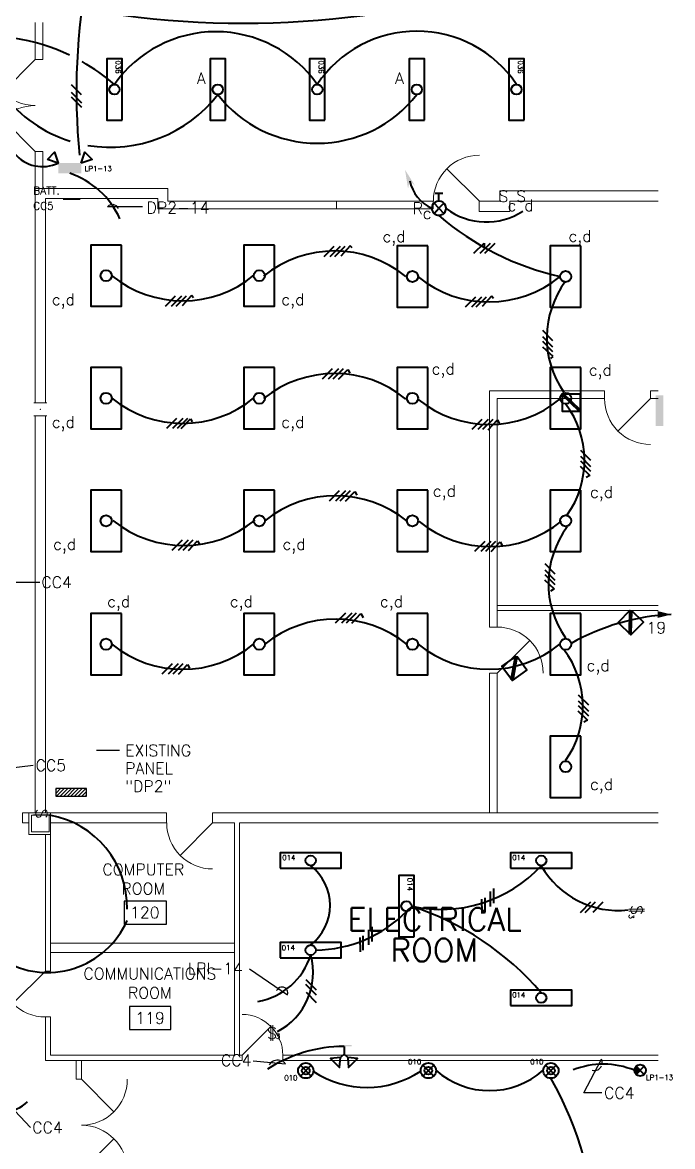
# Model space of a CAD drawing. Header units: inches. Extents: x 1071857 to 1073816, y 1075978 to 1078607.
# Drawn here: x 1073306 to 1073815, y 1076704 to 1077585 of the extents above; entities that cross this region are included whole.
import ezdxf
from ezdxf.enums import TextEntityAlignment as Align

# ---------------------------------------------------------------- set-up
doc = ezdxf.new("R2010")
doc.units = ezdxf.units.IN
doc.header["$MEASUREMENT"] = 0
doc.layers.get('0').update_dxf_attribs({"linetype": 'CONTINUOUS'})
for name, color, linetype, lineweight in [('E-Pan', 12, 'CONTINUOUS', 30), ('ELgt-C', 172, 'CONTINUOUS', 40), ('ELgt-Circ-T', 92, 'CONTINUOUS', 30), ('ELgt-F', 2, 'CONTINUOUS', 40), ('I-CWall', 110, 'CONTINUOUS', 20), ('I-RmN', 5, 'CONTINUOUS', 30)]:
    doc.layers.add(name, color=color, linetype=linetype, lineweight=lineweight)
doc.styles.add('BGE', font='simplex.shx')
doc.styles.get("Standard").update_dxf_attribs({"font": 'simplex.shx'})

# ---------------------------------------------------------------- blocks, each defined once
blk = doc.blocks.new('1X4')
at = {"linetype": 'Continuous'}
blk.add_lwpolyline([(0, 0), (4, 0), (4, 1), (0, 1)], close=True, dxfattribs=at)
blk.add_circle((2, 0.5), 0.333, dxfattribs=at)
blk = doc.blocks.new('PHS_LR')
at = {"linetype": 'Continuous'}
for p, q in [((0.037, 0.026), (0.377, 0.366)), ((0.187, 0.02), (0.533, 0.366)), ((0.452, 0.036), (0.782, 0.366))]:
    blk.add_line(p, q, dxfattribs=at)
blk = doc.blocks.new('EXIT')
at = {"linetype": 'Continuous'}
for p, q in [((0.28, -0.28), (-0.25, 0.25)), ((-0.25, -0.28), (0.28, 0.25)), ((-0.243, 0.243), (-0.181, 0.305)), ((-0.236, 0.236), (-0.148, 0.323)), ((-0.228, 0.228), (-0.122, 0.334)), ((-0.221, 0.221), (-0.1, 0.342)), ((-0.214, 0.214), (-0.079, 0.348)), ((-0.206, 0.206), (-0.06, 0.353)), ((-0.199, 0.199), (-0.042, 0.356)), ((-0.192, 0.192), (-0.025, 0.358)), ((-0.184, 0.184), (-0.009, 0.359)), ((-0.177, 0.177), (0.007, 0.36)), ((-0.169, 0.169), (0.021, 0.36)), ((-0.162, 0.162), (0.036, 0.36)), ((-0.155, 0.155), (0.049, 0.359)), ((-0.147, 0.147), (0.062, 0.357)), ((-0.14, 0.14), (0.075, 0.355)), ((-0.133, 0.133), (0.088, 0.353)), ((-0.125, 0.125), (0.1, 0.35)), ((-0.118, 0.118), (0.112, 0.347)), ((-0.111, 0.111), (0.123, 0.344)), ((-0.103, 0.103), (0.135, 0.341)), ((-0.096, 0.096), (0.145, 0.337)), ((-0.088, 0.088), (0.156, 0.333)), ((-0.081, 0.081), (0.166, 0.328)), ((-0.074, 0.074), (0.176, 0.324)), ((-0.066, 0.066), (0.186, 0.319)), ((-0.059, 0.059), (0.196, 0.314)), ((-0.052, 0.052), (0.205, 0.308)), ((-0.044, 0.044), (0.214, 0.303)), ((-0.037, 0.037), (0.223, 0.297)), ((-0.029, 0.029), (0.232, 0.291)), ((-0.022, 0.022), (0.24, 0.285)), ((-0.015, 0.015), (0.249, 0.278)), ((-0.007, 0.007), (0.257, 0.272)), ((0, 0), (0.265, 0.265)), ((0.007, -0.007), (0.272, 0.258))]:
    blk.add_line(p, q, dxfattribs=at)
blk.add_circle((0.015, -0.015), 0.375, dxfattribs=at)
blk = doc.blocks.new('FLOOD')
at = {"linetype": 'Continuous'}
for p, q in [((-0.583, 0.5), (-0.819, 0.736)), ((-0.583, 0.5), (-0.819, 0.264)), ((-0.083, 0.5), (-0.583, 0.5))]:
    blk.add_line(p, q, dxfattribs=at)
for points in [[(-0.819, 0.736), (-0.878, 1.384), (-1.467, 0.795), (-0.819, 0.736)], [(-0.819, 0.264), (-1.467, 0.205), (-0.878, -0.384), (-0.819, 0.264)]]:
    blk.add_lwpolyline(points, close=True, dxfattribs=at)
blk.add_solid([(-0.083, 0), (0, 0), (-0.083, 1), (0, 1)], dxfattribs=at)
blk = doc.blocks.new('FLDBOX')
at = {"linetype": 'Continuous'}
for points in [[(-0.707, 0.892), (-0.236, 1.364), (0, 0.656), (-0.707, 0.892)], [(1.5, 0.656), (1.736, 1.364), (2.207, 0.892), (1.5, 0.656)]]:
    blk.add_lwpolyline(points, close=True, dxfattribs=at)
blk.add_solid([(0, -0.01), (1.5, -0.01), (0, 0.656), (1.5, 0.656)], dxfattribs=at)
blk = doc.blocks.new('LGTRND')
at = {"linetype": 'Continuous'}
for p, q in [((-0.5, 0), (0.5, 0)), ((0, -0.5), (0, 0.5))]:
    blk.add_line(p, q, dxfattribs=at)
for radius in [0.5, 0.25]:
    blk.add_circle((0, 0), radius, dxfattribs=at)
blk = doc.blocks.new('RNDLGT')
at = {"linetype": 'Continuous', "rotation": 180}
blk.add_blockref('LGTRND', (0, 0), dxfattribs=at)
blk = doc.blocks.new('2X4FIX')
at = {"linetype": 'Continuous'}
blk.add_lwpolyline([(4, 0), (4, 2), (0, 2), (0, 0)], close=True, dxfattribs=at)
blk.add_circle((2, 1), 0.363, dxfattribs=at)
blk.add_attdef('TAG00', text='', height=0.333, rotation=360, dxfattribs=at).set_placement((0, 0), align=Align.MIDDLE_LEFT)
blk = doc.blocks.new('HOMER')
at = {"linetype": 'Continuous'}
blk.add_arc((1.59, -0.756), 1.76, 102.8279, 154.5723, dxfattribs=at)
blk.add_solid([(1.677, 1.163), (0.858, 1.032), (0.975, 0.723), (1.199, 0.961)], dxfattribs=at)
blk = doc.blocks.new('XLIT')
at = {"linetype": 'Continuous'}
for p, q in [((0.006, -0.466), (-0.316, -0.125)), ((0.325, -0.128), (0.006, -0.466))]:
    blk.add_line(p, q, dxfattribs=at)
blk.add_lwpolyline([(0.006, -0.466), (0.328, -0.806), (0.325, -0.809, -0.394343), (-0.314, -0.814), (-0.319, -0.81), (0.006, -0.466)], format="xyb", dxfattribs=at)
blk.add_arc((0.003, -0.469), 0.469, 313.98695, 226.66154, dxfattribs=at)
blk = doc.blocks.new('3WIRE')
at = {"linetype": 'Continuous'}
for p, q in [((-0.807, -0.4), (-0.14, 0.267)), ((-0.4, -0.4), (0.267, 0.267)), ((-0.1, -0.4), (0.567, 0.267))]:
    blk.add_line(p, q, dxfattribs=at)
blk = doc.blocks.new('ELPNL')
at = {"linetype": 'Continuous'}
for p, q in [((0, 0.194), (0.306, 0.5)), ((0, 0.43), (0.07, 0.5)), ((0.042, 0), (0.542, 0.5)), ((0.277, 0), (0.777, 0.5)), ((0.513, 0), (1.013, 0.5)), ((0.749, 0), (1.249, 0.5)), ((0.984, 0), (1.484, 0.5)), ((1.22, 0), (1.72, 0.5)), ((1.456, 0), (1.956, 0.5)), ((1.692, 0), (2, 0.309)), ((1.922, 0), (2, 0.078))]:
    blk.add_line(p, q, dxfattribs=at)
blk.add_lwpolyline([(0, 0), (2, 0), (2, 0.5), (0, 0.5)], close=True, dxfattribs=at)
blk = doc.blocks.new('*O9724')
at = {"linetype": 'Continuous'}
blk.add_line((1.5, 0), (0, 0), dxfattribs=at)
at = {"layer": 'E-Pan', "linetype": 'Continuous', "style": 'BGE'}
for s, p in [('EXISTING', (1.875, 0.375)), ('PANEL ', (1.875, -0.792)), ('"DP2"', (1.875, -1.958))]:
    blk.add_text(s, height=0.75, dxfattribs=at).set_placement(p, align=Align.TOP_LEFT)
blk = doc.blocks.new('GAS1')
at = {"linetype": 'Continuous'}
for p, q in [((-1.04, -0.333), (-0.374, 0.333)), ((-0.633, -0.333), (0.033, 0.333)), ((-0.333, -0.333), (0.333, 0.333)), ((0.016, -0.358), (0.616, 0.279)), ((0.616, 0.279), (0.752, 0.031))]:
    blk.add_line(p, q, dxfattribs=at)
blk = doc.blocks.new('GAS2')
at = {"linetype": 'Continuous'}
for p, q in [((-0.017, -1.062), (1.093, 0.002)), ((0.07, -1.142), (1.166, -0.092))]:
    blk.add_line(p, q, dxfattribs=at)
blk.add_lwpolyline([(1.083, -0.101), (1.083, -0.089), (1.089, -0.002), (0, 0), (0, -1.162), (1.167, -1.162), (1.167, -0.091), (1.112, -0.099)], close=True, dxfattribs=at)
blk = doc.blocks.new('ARROW')
at = {"linetype": 'Continuous'}
blk.add_solid([(0, 0), (-0.225, -0.9), (0.227, -0.901)], dxfattribs=at)
blk = doc.blocks.new('DOOR36')
at = {"linetype": 'Continuous'}
blk.add_line((0, 0), (2.121, 2.121), dxfattribs=at)
blk.add_arc((0, 0), 3, 360, 90, dxfattribs=at)
blk = doc.blocks.new('*O8689')
at = {"linetype": 'Continuous'}
blk.add_lwpolyline([(0, -0.75), (2.747, -0.75), (2.747, 0.75), (0, 0.75)], close=True, dxfattribs=at)
at = {"layer": 'I-RmN', "linetype": 'Continuous', "style": 'BGE'}
blk.add_text('120', height=0.75, dxfattribs=at).set_placement((0.375, 0.375), align=Align.TOP_LEFT)
blk = doc.blocks.new('*O8790')
at = {"linetype": 'Continuous'}
blk.add_lwpolyline([(0, -0.75), (2.6875, -0.75), (2.6875, 0.75), (0, 0.75)], close=True, dxfattribs=at)
at = {"layer": 'I-RmN', "linetype": 'Continuous', "style": 'BGE'}
blk.add_text('119', height=0.75, dxfattribs=at).set_placement((0.375, 0.375), align=Align.TOP_LEFT)

msp = doc.modelspace()

# ---------------------------------------------------------------- linework, layer by layer
at = {"layer": 'E-Pan'}
msp.add_solid([(1073802.02, 1077268.92), (1073808.02, 1077268.92), (1073802.02, 1077292.92), (1073808.02, 1077292.92)], dxfattribs=at)
at = {"layer": 'ELgt-C'}
for p, q in [((1073562.83, 1077410.06), (1073555.41, 1077401.97)), ((1073564.38, 1077408.4), (1073562.83, 1077410.06)), ((1073667.77, 1077412.09), (1073667.78, 1077408.64)), ((1073438.54, 1077371.02), (1073431.12, 1077362.92)), ((1073440.09, 1077369.35), (1073438.54, 1077371.02)), ((1073673.62, 1077370.49), (1073666.2, 1077362.39)), ((1073675.17, 1077368.82), (1073673.62, 1077370.49)), ((1073721.72, 1077323.27), (1073713.62, 1077330.69)), ((1073720.05, 1077321.72), (1073721.72, 1077323.27)), ((1073430.46, 1077266.76), (1073437.66, 1077274.42)), ((1073437.66, 1077274.42), (1073438.87, 1077272.2)), ((1073666.25, 1076887.03), (1073665.99, 1076898.21)), ((1073570.9, 1076857.07), (1073570.63, 1076868.24))]:
    msp.add_line(p, q, dxfattribs=at)
for centre, radius, start, end in [((1073848.64, 1077530.42), 500.39, 152.44239, 185.66024), ((1073479.03, 1078292.91), 708.63, 260.46372, 290.91653), ((1073276.02, 1077418.29), 156.07, 64.66759, 130.81005), ((1073457.52, 1077480.39), 97.26, 35.17362, 144.82638), ((1073615.02, 1077484.26), 93.83, 33.77186, 146.22814), ((1073276.02, 1077418.29), 156.07, 49.18995, 60.58574), ((1073375.02, 1077593.29), 106.13, 217.6775, 252.62821), ((1073375.02, 1077593.29), 106.13, 260.39684, 322.3225), ((1073537.02, 1077589.26), 98.92, 217.95465, 322.04535), ((1073321.76, 1077500.35), 28.34, 219.46888, 295.631), ((1073321.83, 1077403.88), 66.38, 24.21805, 71.38969), ((1073773.67, 1077596.55), 215.59, 229.04038, 257.60064), ((1073669.4, 1077480.74), 52.1, 232.95091, 303.29674), ((1073550.51, 1077317.62), 88.3, 50.71308, 128.97022), ((1073431.47, 1077455.22), 88.3, 231.02978, 309.28692), ((1073671.47, 1077454.34), 88.3, 231.02978, 309.28692), ((1073790.47, 1077337.89), 73.71, 143.0353, 215.22561), ((1073550.51, 1077221.62), 88.3, 50.71308, 128.97022), ((1073431.47, 1077359.22), 88.3, 231.02978, 309.28692), ((1073671.47, 1077358.34), 88.3, 231.02978, 309.28692), ((1073672.68, 1077241.89), 73.71, 324.77439, 36.9647), ((1073551.47, 1077125.93), 88.3, 50.71308, 128.97022), ((1073432.43, 1077263.53), 88.3, 231.02978, 309.28692), ((1073672.43, 1077262.65), 88.3, 231.02978, 309.28692), ((1073791.79, 1077145.45), 73.71, 143.0353, 215.22561), ((1073551.47, 1077029.27), 88.3, 50.71308, 128.97022), ((1073822.8, 1076944.78), 176.63, 92.73167, 119.45871), ((1073431.47, 1077166.57), 88.3, 231.02978, 309.28692), ((1073671.47, 1077166.57), 88.3, 231.02978, 309.28692), ((1073671.36, 1077049.45), 73.71, 324.77439, 36.9647), ((1073314.87, 1076891.9), 73.17, 358.72836, 80.01277), ((1073507.79, 1076893.39), 39.24, 307.77289, 52.22711), ((1073633.76, 1076997.82), 107.64, 257.68468, 316.99976), ((1073772.76, 1076958.66), 69.33, 209.60583, 276.36322), ((1073534.82, 1076959.05), 100.69, 270.57605, 315.64272), ((1073540.11, 1076676.38), 227.54, 40.74875, 71.89817), ((1073325.59, 1076908.88), 68.14, 238.88483, 336.35825), ((1073481.31, 1076870.21), 52.94, 280.00398, 342.59309), ((1073481.94, 1076840.46), 51.79, 297.47661, 15.57653), ((1073558.41, 1076672.23), 110.69, 90.20091, 123.03989), ((1073575.75, 1076826.95), 76.18, 236.74879, 303.71204), ((1073672.02, 1076811.56), 63.3, 228.41616, 311.57292), ((1073761.04, 1076704.34), 64.61, 67.774, 111.50207), ((1073486.75, 1076624.43), 268.76, 332.90668, 29.77974), ((1073282.63, 1076771.51), 42.17, 256.01733, 310.54455)]:
    msp.add_arc(centre, radius, start, end, dxfattribs=at)
at = {"layer": 'ELgt-Circ-T'}
for p, q in [((1073337.96, 1077446.39), (1073351.12, 1077446.39)), ((1073399.98, 1077440.53), (1073372.66, 1077440.53)), ((1073319.59, 1077146.32), (1073294.06, 1077146.32)), ((1073314.29, 1077003.02), (1073259.02, 1076995.98)), ((1073483.79, 1076843.55), (1073513.72, 1076823.37)), ((1073745.73, 1076746.57), (1073759.67, 1076772.78)), ((1073486.88, 1076771.58), (1073512.13, 1076769.24)), ((1073759.88, 1076746.57), (1073745.73, 1076746.57)), ((1073312.35, 1076719.3), (1073296.23, 1076736.59))]:
    msp.add_line(p, q, dxfattribs=at)
for centre, radius, start, end in [((1073376.52, 1077437.15), 5.13, 105.6505, 138.74702), ((1073376.52, 1077437.15), 5.13, 23.50227, 82.38615), ((1073509.37, 1076824.8), 4.58, 49.0333, 156.46053), ((1073509.37, 1076824.8), 4.58, 341.78988, 29.27024), ((1073505.95, 1076763.97), 8.12, 76.27295, 145.51079), ((1073754.12, 1076770.17), 6.13, 355.72838, 25.23316), ((1073505.95, 1076763.97), 8.12, 40.44474, 58.72005), ((1073754.12, 1076770.17), 6.13, 252.44106, 336.96581)]:
    msp.add_arc(centre, radius, start, end, dxfattribs=at)
at = {"layer": 'ELgt-F'}
for p, q in [((1073635.27, 1077451), (1073629.27, 1077451)), ((1073632.27, 1077445), (1073632.27, 1077451))]:
    msp.add_line(p, q, dxfattribs=at)
at = {"layer": 'I-CWall'}
for p, q in [((1073316.02, 1077555.92), (1073316.02, 1077584.91)), ((1073322.02, 1077555.92), (1073322.02, 1077584.91)), ((1073316.02, 1077555.92), (1073322.02, 1077555.92)), ((1073316.02, 1077483.92), (1073322.02, 1077483.92)), ((1073316.02, 1077454.92), (1073316.02, 1077483.92)), ((1073322.02, 1077454.92), (1073322.02, 1077483.92)), ((1073316.02, 1077454.92), (1073316.02, 1077286.92)), ((1073420.02, 1077454.92), (1073316.02, 1077454.92)), ((1073420.02, 1077444.92), (1073420.02, 1077454.92)), ((1073680.02, 1077452.92), (1073680.02, 1077444.92)), ((1073804.02, 1077452.92), (1073680.02, 1077452.92)), ((1073324.02, 1077446.92), (1073324.02, 1077286.92)), ((1073412.02, 1077446.92), (1073324.02, 1077446.92)), ((1073412.02, 1077438.92), (1073412.02, 1077446.92)), ((1073627.79, 1077444.92), (1073420.02, 1077444.92)), ((1073552.02, 1077444.92), (1073552.02, 1077438.92)), ((1073627.79, 1077444.92), (1073627.79, 1077438.92)), ((1073680.02, 1077444.92), (1073663.79, 1077444.92)), ((1073663.79, 1077444.92), (1073663.79, 1077436.96)), ((1073804.02, 1077444.92), (1073687.79, 1077444.92)), ((1073687.79, 1077444.92), (1073687.79, 1077436.92)), ((1073687.79, 1077444.92), (1073687.79, 1077443.43)), ((1073412.02, 1077438.92), (1073627.79, 1077438.92)), ((1073687.79, 1077436.92), (1073663.72, 1077436.92)), ((1073688.02, 1077436.94), (1073688.02, 1077436.92)), ((1073672.02, 1077296.37), (1073762.03, 1077296.37)), ((1073672.02, 1077111.35), (1073672.02, 1077296.37)), ((1073762.03, 1077290.37), (1073762.03, 1077296.37)), ((1073798.03, 1077296.37), (1073804.03, 1077296.37)), ((1073798.03, 1077290.37), (1073798.03, 1077296.37)), ((1073315.02, 1077286.92), (1073325.02, 1077286.92)), ((1073678.02, 1077290.37), (1073762.03, 1077290.37)), ((1073678.02, 1077111.35), (1073678.02, 1077290.37)), ((1073798.03, 1077290.37), (1073804.03, 1077290.37)), ((1073315.02, 1077276.92), (1073325.02, 1077276.92)), ((1073316.02, 1076965.92), (1073316.02, 1077276.92)), ((1073324.02, 1076965.92), (1073324.02, 1077276.92)), ((1073678.02, 1077128.37), (1073804.02, 1077128.37)), ((1073678.02, 1077124.37), (1073804.02, 1077124.37)), ((1073678.02, 1077111.35), (1073672.02, 1077111.35)), ((1073672.02, 1076965.92), (1073672.02, 1077075.35)), ((1073678.02, 1077075.35), (1073672.02, 1077075.35)), ((1073678.02, 1076965.92), (1073678.02, 1077075.35)), ((1073306.02, 1076965.92), (1073306.02, 1076957.92)), ((1073306.02, 1076965.92), (1073306.02, 1076957.92)), ((1073306.02, 1076965.92), (1073418.96, 1076965.92)), ((1073311.02, 1076948.92), (1073311.02, 1076965.92)), ((1073328.02, 1076965.92), (1073328.02, 1076948.92)), ((1073418.96, 1076957.92), (1073418.96, 1076965.92)), ((1073455.02, 1076957.92), (1073455.02, 1076965.92)), ((1073455.02, 1076965.92), (1073804.02, 1076965.92)), ((1073306.02, 1076957.92), (1073311.02, 1076957.92)), ((1073313.02, 1076963.92), (1073313.02, 1076950.92)), ((1073313.02, 1076963.92), (1073327.02, 1076963.92)), ((1073327.02, 1076950.92), (1073327.02, 1076963.92)), ((1073328.02, 1076957.92), (1073419.02, 1076957.92)), ((1073472.02, 1076957.92), (1073455.02, 1076957.92)), ((1073472.02, 1076775.92), (1073472.02, 1076957.92)), ((1073476.02, 1076775.92), (1073476.02, 1076957.92)), ((1073476.02, 1076957.92), (1073804.02, 1076957.92)), ((1073311.02, 1076948.92), (1073328.02, 1076948.92)), ((1073313.02, 1076950.92), (1073327.02, 1076950.92)), ((1073324.02, 1076841.93), (1073324.02, 1076948.92)), ((1073328.02, 1076841.93), (1073328.02, 1076948.92)), ((1073328.56, 1076863.83), (1073471.61, 1076863.83)), ((1073328.56, 1076856.37), (1073471.61, 1076856.37)), ((1073324.02, 1076841.93), (1073328.02, 1076841.93)), ((1073324.02, 1076805.93), (1073328.02, 1076805.93)), ((1073324.02, 1076771.92), (1073324.02, 1076805.93)), ((1073328.02, 1076801.92), (1073328.02, 1076805.93)), ((1073328.02, 1076775.92), (1073328.02, 1076801.92)), ((1073478.02, 1076775.92), (1073500.65, 1076798.54)), ((1073324.02, 1076771.92), (1073328.02, 1076771.92)), ((1073328.02, 1076775.92), (1073472.02, 1076775.92)), ((1073472.02, 1076771.92), (1073328.02, 1076771.92)), ((1073348.14, 1076757.14), (1073348.14, 1076771.92)), ((1073352.14, 1076757.14), (1073352.14, 1076771.92)), ((1073478.02, 1076771.92), (1073472.02, 1076771.92)), ((1073478.02, 1076775.92), (1073476.02, 1076775.92)), ((1073478.02, 1076775.92), (1073478.02, 1076771.92)), ((1073510.02, 1076775.92), (1073510.02, 1076771.92)), ((1073804.02, 1076775.92), (1073510.02, 1076775.92)), ((1073804.02, 1076771.92), (1073510.02, 1076771.92)), ((1073352.14, 1076757.14), (1073348.14, 1076757.14)), ((1073352.14, 1076757.14), (1073377.6, 1076731.69)), ((1073352.14, 1076685.14), (1073377.6, 1076710.6))]:
    msp.add_line(p, q, dxfattribs=at)
for centre, radius, start, end in [((1073478.02, 1076775.92), 32, 0, 90), ((1073352.14, 1076757.14), 36, 270, 0), ((1073352.14, 1076685.14), 36, 0, 90)]:
    msp.add_arc(centre, radius, start, end, dxfattribs=at)
msp.add_point((1073320.02, 1077281.92), dxfattribs=at)

# ---------------------------------------------------------------- block references
at = {"layer": 'E-Pan', "xscale": 12, "yscale": 12, "zscale": 12}
for name, p in [('*O9724', (1073364.01, 1077014.69)), ('ELPNL', (1073332.18, 1076978.78))]:
    msp.add_blockref(name, p, dxfattribs=at)
at = {"layer": 'ELgt-C', "zscale": 12}
for name, p, xscale, yscale, rotation in [('PHS_LR', (1073353.13, 1077517.33), 24, 24, 90), ('HOMER', (1073626.68, 1077439.36), 18, 18, 90), ('3WIRE', (1073718.17, 1077334.13), 12, 12, 270), ('GAS2', (1073743.09, 1077294.05), 12, -12, 180), ('GAS1', (1073747.16, 1077237.5), 12, 12, 270), ('GAS1', (1073719.24, 1077148.56), 12, 12, 270), ('GAS2', (1073772.72, 1077115.04), 12.00001840928089, 12.00001840928089, 45), ('ARROW', (1073814.39, 1077121.21), 12, 12, 270), ('GAS2', (1073681.62, 1077080.65), 11.99999175305037, 11.99999175305037, 35.99122130397854), ('GAS1', (1073745.38, 1077045.86), 12, 12, 270), ('PHS_LR', (1073675.22, 1076907.62), 24.00003681856179, 24.00003681856179, 225), ('PHS_LR', (1073579.86, 1076877.66), 24.00003681856179, 24.00003681856179, 225), ('PHS_LR', (1073527.37, 1076836.15), 24.0000558794494, 24.0000558794494, 270)]:
    msp.add_blockref(name, p, dxfattribs=dict(at, xscale=xscale, yscale=yscale, rotation=rotation))
for name, p, xscale, yscale in [('3WIRE', (1073551.98, 1077406.51), 12, 12), ('3WIRE', (1073669.46, 1077408.89), 12, 12), ('3WIRE', (1073427.69, 1077367.47), 12, 12), ('3WIRE', (1073662.77, 1077366.94), 12, 12), ('GAS1', (1073553.48, 1077309.76), 12, 12), ('3WIRE', (1073428.68, 1077271.86), 12, 12), ('GAS1', (1073670.71, 1077270.25), 12, 12), ('GAS1', (1073559.02, 1077214.24), 12, 12), ('GAS1', (1073435.8, 1077175.62), 12, 12), ('GAS1', (1073672.92, 1077174.74), 12, 12), ('GAS1', (1073563.83, 1077118.6), 12, 12), ('GAS1', (1073427.98, 1077078.79), 12, 12), ('PHS_LR', (1073742.29, 1076887.24), 24.0000558794494, 24.0000558794494)]:
    msp.add_blockref(name, p, dxfattribs=dict(at, xscale=xscale, yscale=yscale))
at = {"layer": 'ELgt-F', "zscale": 12}
for name, p, xscale, yscale, rotation in [('1X4', (1073384.02, 1077508.42), 12, 12, 90), ('1X4', (1073465.02, 1077508.42), 12, 12, 90), ('1X4', (1073543.02, 1077508.42), 12, 12, 90), ('1X4', (1073621.02, 1077508.42), 12, 12, 90), ('1X4', (1073699.02, 1077508.42), 12, 12, 90), ('2X4FIX', (1073383.57, 1077362.58), 12, 12, 90), ('2X4FIX', (1073503.57, 1077362.58), 12, 12, 90), ('2X4FIX', (1073623.57, 1077361.92), 12, 12, 90), ('2X4FIX', (1073743.57, 1077361.92), 12, 12, 90), ('2X4FIX', (1073383.57, 1077266.58), 12, 12, 90), ('2X4FIX', (1073503.57, 1077266.58), 12, 12, 90), ('2X4FIX', (1073623.57, 1077266.58), 12, 12, 90), ('2X4FIX', (1073743.57, 1077266.58), 12, 12, 90), ('2X4FIX', (1073383.57, 1077170.58), 12, 12, 90), ('2X4FIX', (1073503.57, 1077170.58), 12, 12, 90), ('2X4FIX', (1073623.57, 1077170.58), 12, 12, 90), ('2X4FIX', (1073743.57, 1077170.58), 12, 12, 90), ('2X4FIX', (1073383.57, 1077073.92), 12, 12, 90), ('2X4FIX', (1073503.57, 1077073.92), 12, 12, 90), ('2X4FIX', (1073623.57, 1077073.92), 12, 12, 90), ('2X4FIX', (1073743.57, 1077073.92), 12, 12, 90), ('2X4FIX', (1073743.57, 1076977.94), 12, 12, 90), ('1X4', (1073612.8, 1076868.66), 12, 12, 90), ('FLOOD', (1073564.02, 1076783.92), 12, 12, 90), ('RNDLGT', (1073528.02, 1076763.92), 12.00001840928089, 12.00001840928089, 45), ('RNDLGT', (1073624.02, 1076763.92), 12.00001840928089, 12.00001840928089, 45), ('RNDLGT', (1073720.02, 1076763.92), 12.00001840928089, 12.00001840928089, 45), ('EXIT', (1073789.8, 1076763.97), 12, 12, 90)]:
    msp.add_blockref(name, p, dxfattribs=dict(at, xscale=xscale, yscale=yscale, rotation=rotation))
at = {"layer": 'ELgt-F', "xscale": 12, "yscale": 12, "zscale": 12}
for name, p in [('FLDBOX', (1073334.02, 1077466.92)), ('XLIT', (1073632.27, 1077445)), ('1X4', (1073507.83, 1076922.41)), ('1X4', (1073688.49, 1076922.41)), ('1X4', (1073507.83, 1076852.37)), ('1X4', (1073688.49, 1076814.91))]:
    msp.add_blockref(name, p, dxfattribs=at)
at = {"layer": 'I-CWall', "xscale": 12, "zscale": 12}
for p, yscale, rotation in [((1073315.99, 1077555.91), -12, 270), ((1073316.02, 1077483.92), 12, 90), ((1073663.97, 1077444.92), 12, 90), ((1073798.03, 1077290.37), 12, 180), ((1073455.02, 1076957.92), 12, 180), ((1073324, 1076841.93), -12, 270)]:
    msp.add_blockref('DOOR36', p, dxfattribs=dict(at, yscale=yscale, rotation=rotation))
at = {"layer": 'I-CWall', "xscale": 12, "yscale": 12, "zscale": 12}
msp.add_blockref('DOOR36', (1073678.02, 1077075.35), dxfattribs=at)
at = {"layer": 'I-RmN', "xscale": 12, "yscale": 12, "zscale": 12}
for name, p in [('*O8689', (1073385.77, 1076887.74)), ('*O8790', (1073389.91, 1076805.13))]:
    msp.add_blockref(name, p, dxfattribs=at)

# ---------------------------------------------------------------- texts
at = {"layer": 'ELgt-C', "style": 'BGE'}
for s, p in [('S S', (1073678.98, 1077444.32)), ('R', (1073611.7, 1077434.87)), ('c d', (1073686.06, 1077437.23)), ('c', (1073619.57, 1077431.01)), ('c,d', (1073588.02, 1077412.87)), ('c,d', (1073733.8, 1077413.15)), ('c,d', (1073329, 1077363.52)), ('c,d', (1073508.78, 1077363.52)), ('c,d', (1073626.57, 1077309.2)), ('c,d', (1073749.67, 1077308.31)), ('c,d', (1073329, 1077267.52)), ('c,d', (1073508.78, 1077267.52)), ('c,d', (1073627.53, 1077213.51)), ('c,d', (1073750.63, 1077212.62)), ('c,d', (1073329.96, 1077171.82)), ('c,d', (1073509.74, 1077171.82)), ('c,d', (1073372.33, 1077126.96)), ('c,d', (1073468.45, 1077126.96)), ('c,d', (1073586.07, 1077126.96)), ('19', (1073794.9, 1077106.31)), ('c,d', (1073747.97, 1077076.93)), ('c,d', (1073750.63, 1076983.8))]:
    msp.add_text(s, height=9, dxfattribs=at).set_placement(p)
for s, height, rotation, p in [('$', 9, 270, (1073320.99, 1076965.15)), ('$', 9, 270, (1073787.24, 1076889.66)), ('3', 4, 270, (1073783.11, 1076884.59)), ('$', 9, 180, (1073501.5, 1076793.43))]:
    msp.add_text(s, height=height, rotation=rotation, dxfattribs=at).set_placement(p, align=Align.MIDDLE)
msp.add_text('3', height=4, dxfattribs=at).set_placement((1073506.31, 1076790.79), align=Align.MIDDLE)
at = {"layer": 'ELgt-Circ-T', "style": 'BGE'}
for s, p in [('036', (1073381.1, 1077550.02)), ('036', (1073540.09, 1077550.02)), ('036', (1073696.31, 1077550.02)), ('014', (1073609.68, 1076909.86))]:
    msp.add_text(s, height=4, rotation=270, dxfattribs=at).set_placement(p, align=Align.MIDDLE)
for s, height, p in [('A', 9, (1073446.11, 1077541.3)), ('A', 9, (1073601.49, 1077541.3)), ('LP1-13', 4, (1073365.41, 1077470.46)), ('DP2-14', 9, (1073427.93, 1077439.92)), ('CC4', 9, (1073332.85, 1077146.47)), ('CC5', 9, (1073328.23, 1077003.05)), ('014', 4, (1073514.71, 1076930.8)), ('014', 4, (1073694.84, 1076930.8)), ('014', 4, (1073514.29, 1076860.21)), ('LPI-14', 9, (1073457.09, 1076843.95)), ('014', 4, (1073694.84, 1076823.23)), ('CC4', 9, (1073473.46, 1076771.92)), ('010', 4, (1073613.28, 1076770.91)), ('010', 4, (1073709.01, 1076770.91)), ('010', 4, (1073516.29, 1076758.31)), ('LP1-13', 4, (1073805.21, 1076758.57)), ('CC4', 9, (1073773.64, 1076746.42)), ('CC4', 9, (1073325.6, 1076719.38))]:
    msp.add_text(s, height=height, dxfattribs=at).set_placement(p, align=Align.MIDDLE)
for s, p in [('BATT.', (1073314.49, 1077450.24)), ('CC5', (1073314.49, 1077438.24))]:
    msp.add_text(s, height=6, dxfattribs=at).set_placement(p)
at = {"layer": 'I-RmN', "style": 'BGE'}
for s, p in [('COMPUTER', (1073400.67, 1076921.44)), ('ROOM', (1073400.67, 1076906.44)), ('COMMUNICATIONS', (1073405.81, 1076839.82)), ('ROOM', (1073405.81, 1076824.82))]:
    msp.add_text(s, height=9, dxfattribs=at).set_placement(p, align=Align.MIDDLE)
for s, p in [('ELECTRICAL', (1073629.09, 1076873.31)), ('ROOM', (1073628.65, 1076849.31))]:
    msp.add_text(s, height=18, dxfattribs=at).set_placement(p, align=Align.CENTER)

doc.saveas('drawing.dxf')
